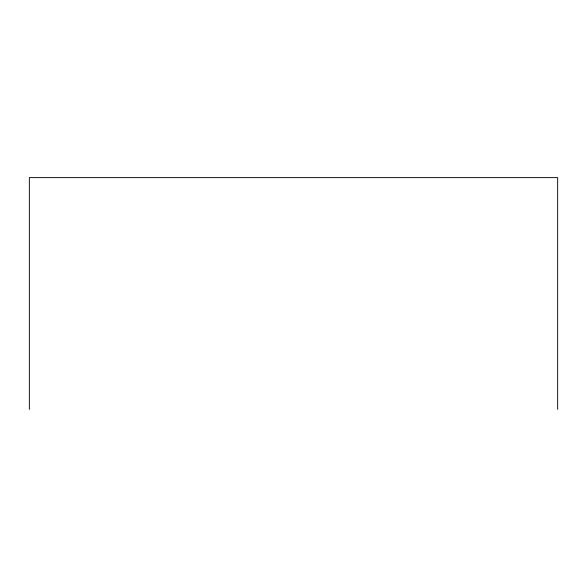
<?xml version="1.0" encoding="UTF-8"?>
<svg xmlns="http://www.w3.org/2000/svg" width="587" height="587" viewBox="0 0 587 587"><rect width="100%" height="100%" fill="white"/><g stroke="black" fill="none" stroke-linecap="round" stroke-linejoin="round"><path stroke-width="0.88" d="M557.65 409.381L557.65 177.619L29.35 177.619L29.35 409.381"/></g></svg>
